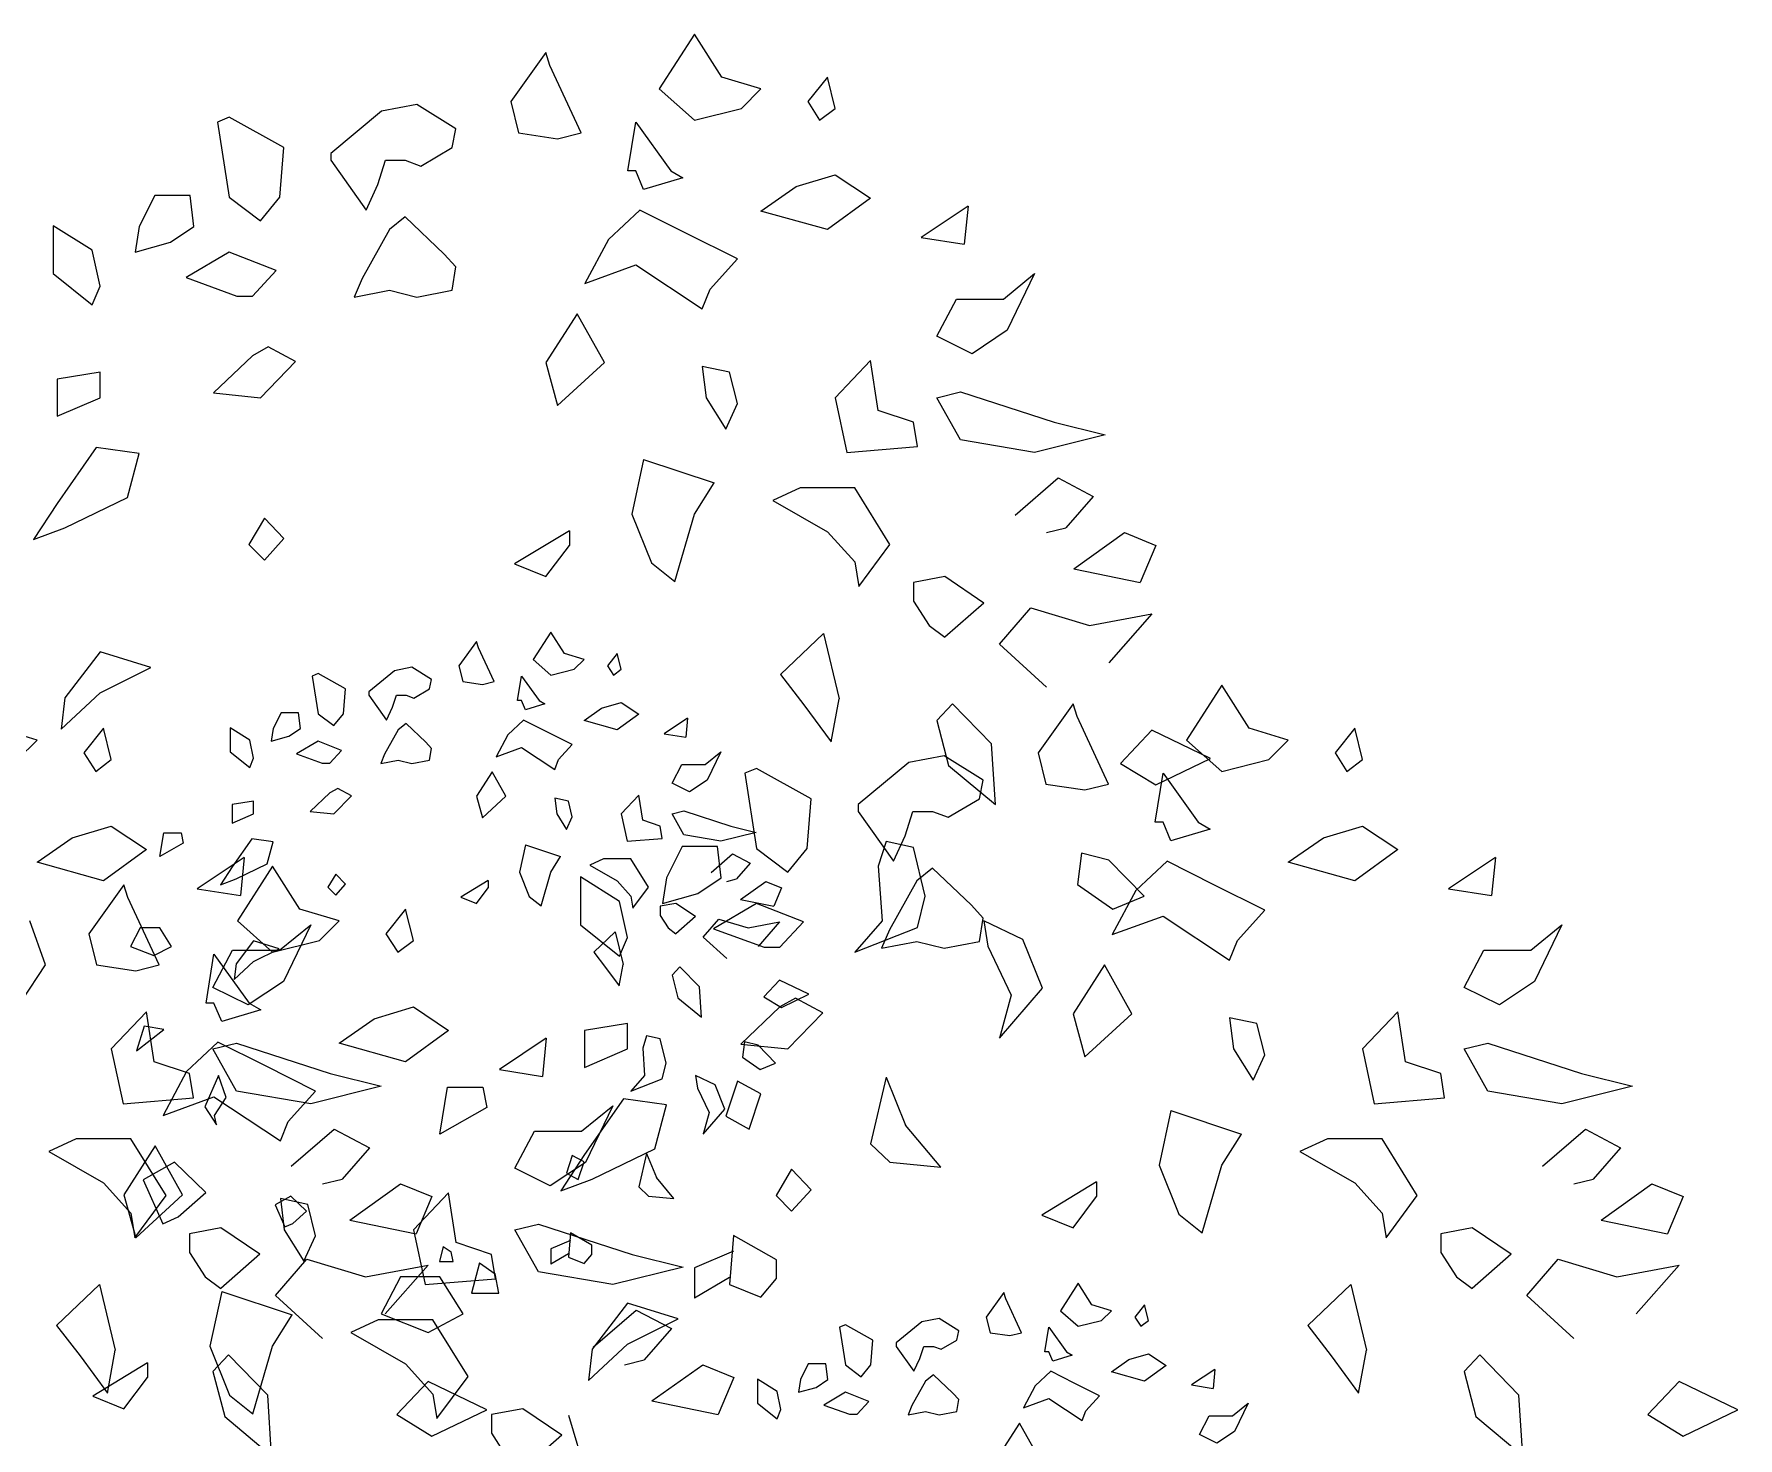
# Model space of a CAD drawing. Extents: x 325727 to 327590, y 63665 to 64664.
# Drawn here: x 326909 to 327590, y 64090 to 64651 of the extents above; entities that cross this region are included whole.
import ezdxf

# ---------------------------------------------------------------- set-up
doc = ezdxf.new("R2010")
doc.units = 0
doc.header["$MEASUREMENT"] = 0
doc.layers.get('0').update_dxf_attribs({"linetype": 'CONTINUOUS'})

msp = doc.modelspace()

# ---------------------------------------------------------------- linework, layer by layer
at = {"color": 7, "linetype": 'CONTINUOUS'}
for p, q in [((327173.22, 64650.92), (327159.16, 64629.05)), ((327184.16, 64633.73), (327173.22, 64650.92)), ((327113.84, 64643.5), (327099.78, 64623.97)), ((327115.41, 64638.42), (327113.84, 64643.5)), ((327127.91, 64611.47), (327115.41, 64638.42)), ((327159.16, 64629.05), (327173.22, 64616.55)), ((327199.78, 64629.05), (327184.16, 64633.73)), ((327191.97, 64621.23), (327199.78, 64629.05)), ((327226.34, 64633.73), (327218.53, 64623.97)), ((327229.47, 64621.23), (327226.34, 64633.73)), ((327062.28, 64622.8), (327048.22, 64620.06)), ((327077.91, 64613.03), (327062.28, 64622.8)), ((327099.78, 64623.97), (327102.91, 64611.47)), ((327173.22, 64616.55), (327191.97, 64621.23)), ((327218.53, 64623.97), (327223.22, 64616.55)), ((327223.22, 64616.55), (327229.47, 64621.23)), ((326987.28, 64617.72), (326982.59, 64615.77)), ((326982.59, 64615.77), (326987.28, 64585.69)), ((327009.16, 64605.61), (326987.28, 64617.72)), ((327048.22, 64620.06), (327027.91, 64603.27)), ((327146.66, 64596.23), (327149.78, 64615.77)), ((327149.78, 64615.77), (327163.84, 64596.23)), ((327076.34, 64605.61), (327077.91, 64613.03)), ((327102.91, 64611.47), (327118.53, 64609.12)), ((327118.53, 64609.12), (327127.91, 64611.47)), ((327007.59, 64585.69), (327009.16, 64605.61)), ((327027.91, 64603.27), (327027.91, 64600.53)), ((327027.91, 64600.53), (327041.97, 64580.61)), ((327046.66, 64590.77), (327049.78, 64600.53)), ((327049.78, 64600.53), (327057.59, 64600.53)), ((327057.59, 64600.53), (327063.84, 64598.19)), ((327063.84, 64598.19), (327076.34, 64605.61)), ((327149.78, 64596.23), (327146.66, 64596.23)), ((327152.91, 64588.81), (327149.78, 64596.23)), ((327168.53, 64593.5), (327152.91, 64588.81)), ((327163.84, 64596.23), (327168.53, 64593.5)), ((327213.84, 64589.98), (327229.47, 64594.67)), ((327229.47, 64594.67), (327243.53, 64585.3)), ((326957.59, 64586.47), (326951.34, 64573.97)), ((326971.66, 64586.47), (326957.59, 64586.47)), ((326973.22, 64573.97), (326971.66, 64586.47)), ((327041.97, 64580.61), (327046.66, 64590.77)), ((327199.78, 64580.22), (327213.84, 64589.98)), ((326987.28, 64585.69), (326999.78, 64576.31)), ((326999.78, 64576.31), (327007.59, 64585.69)), ((327151.34, 64580.61), (327138.84, 64568.89)), ((327170.09, 64571.23), (327151.34, 64580.61)), ((327226.34, 64572.8), (327199.78, 64580.22)), ((327243.53, 64585.3), (327226.34, 64572.8)), ((327282.59, 64582.17), (327263.84, 64569.67)), ((327282.59, 64582.17), (327281.03, 64566.94)), ((326932.59, 64564.59), (326916.97, 64574.36)), ((326916.97, 64574.36), (326916.97, 64555.22)), ((326951.34, 64573.97), (326949.78, 64563.81)), ((326963.84, 64567.72), (326973.22, 64573.97)), ((327051.34, 64572.8), (327040.41, 64553.27)), ((327057.59, 64577.88), (327051.34, 64572.8)), ((327073.22, 64563.03), (327057.59, 64577.88)), ((326949.78, 64563.81), (326963.84, 64567.72)), ((327138.84, 64568.89), (327129.47, 64551.31)), ((327190.41, 64561.08), (327170.09, 64571.23)), ((327263.84, 64569.67), (327281.03, 64566.94)), ((326935.72, 64550.14), (326932.59, 64564.59)), ((326987.28, 64563.81), (326970.09, 64553.66)), ((327006.03, 64556.39), (326987.28, 64563.81)), ((327077.91, 64557.95), (327073.22, 64563.03)), ((327179.47, 64548.97), (327190.41, 64561.08)), ((326916.97, 64555.22), (326932.59, 64542.72)), ((326970.09, 64553.66), (326990.41, 64546.23)), ((326996.66, 64546.23), (327006.03, 64556.39)), ((327040.41, 64553.27), (327037.28, 64545.84)), ((327076.34, 64548.58), (327077.91, 64557.95)), ((327129.47, 64551.31), (327149.78, 64558.73)), ((327149.78, 64558.73), (327176.34, 64541.16)), ((327296.66, 64545.06), (327309.16, 64555.22)), ((327309.16, 64555.22), (327298.22, 64532.56)), ((326932.59, 64542.72), (326935.72, 64550.14)), ((326990.41, 64546.23), (326996.66, 64546.23)), ((327037.28, 64545.84), (327051.34, 64548.58)), ((327051.34, 64548.58), (327062.28, 64545.84)), ((327062.28, 64545.84), (327076.34, 64548.58)), ((327176.34, 64541.16), (327179.47, 64548.97)), ((327126.34, 64539.2), (327113.84, 64519.67)), ((327137.28, 64519.67), (327126.34, 64539.2)), ((327270.09, 64530.22), (327277.91, 64545.06)), ((327277.91, 64545.06), (327296.66, 64545.06)), ((327298.22, 64532.56), (327284.16, 64523.19)), ((327002.91, 64525.92), (326996.66, 64522.41)), ((327013.84, 64520.06), (327002.91, 64525.92)), ((327284.16, 64523.19), (327270.09, 64530.22)), ((326996.66, 64522.41), (326981.03, 64507.56)), ((326999.78, 64505.61), (327013.84, 64520.06)), ((327113.84, 64519.67), (327118.53, 64502.48)), ((327118.53, 64502.48), (327137.28, 64519.67)), ((327243.53, 64520.45), (327229.47, 64505.61)), ((327246.66, 64500.53), (327243.53, 64520.45)), ((326935.72, 64515.77), (326918.53, 64513.03)), ((326918.53, 64513.03), (326918.53, 64498.19)), ((326935.72, 64505.61), (326935.72, 64515.77)), ((327187.28, 64515.77), (327176.34, 64518.11)), ((327176.34, 64518.11), (327177.91, 64505.61)), ((327190.41, 64503.27), (327187.28, 64515.77)), ((326918.53, 64498.19), (326935.72, 64505.61)), ((326981.03, 64507.56), (326999.78, 64505.61)), ((327177.91, 64505.61), (327185.72, 64493.11)), ((327229.47, 64505.61), (327234.16, 64483.73)), ((327270.09, 64505.61), (327279.47, 64507.95)), ((327279.47, 64488.81), (327270.09, 64505.61)), ((327279.47, 64507.95), (327316.97, 64495.84)), ((327185.72, 64493.11), (327190.41, 64503.27)), ((327260.72, 64495.84), (327246.66, 64500.53)), ((327262.28, 64486.08), (327260.72, 64495.84)), ((327316.97, 64495.84), (327337.28, 64490.77)), ((326934.16, 64485.69), (326918.53, 64463.42)), ((326951.34, 64483.34), (326934.16, 64485.69)), ((327234.16, 64483.73), (327262.28, 64486.08)), ((327309.16, 64483.73), (327279.47, 64488.81)), ((327337.28, 64490.77), (327309.16, 64483.73)), ((326946.66, 64465.77), (326951.34, 64483.34)), ((327152.91, 64481), (327148.22, 64459.12)), ((327152.91, 64481), (327181.03, 64471.62)), ((327173.22, 64459.12), (327181.03, 64471.62)), ((327301.34, 64458.73), (327318.53, 64473.58)), ((327318.53, 64473.58), (327332.59, 64466.16)), ((326921.66, 64453.66), (326946.66, 64465.77)), ((327215.41, 64469.67), (327204.47, 64464.59)), ((327204.47, 64464.59), (327226.34, 64452.09)), ((327237.28, 64469.67), (327215.41, 64469.67)), ((327251.34, 64447.02), (327237.28, 64469.67)), ((327332.59, 64466.16), (327321.66, 64453.66)), ((326918.53, 64463.42), (326909.16, 64448.97)), ((327001.34, 64457.56), (326995.09, 64447.02)), ((327009.16, 64449.36), (327001.34, 64457.56)), ((327148.22, 64459.12), (327156.03, 64439.59)), ((327165.41, 64432.17), (327173.22, 64459.12)), ((326909.16, 64448.97), (326921.66, 64453.66)), ((327123.22, 64452.48), (327101.34, 64439.2)), ((327123.22, 64452.48), (327123.22, 64446.62)), ((327226.34, 64452.09), (327237.28, 64439.98)), ((327313.84, 64451.7), (327321.66, 64453.66)), ((327324.78, 64437.25), (327345.09, 64451.7)), ((327345.09, 64451.7), (327357.59, 64446.62)), ((326995.09, 64447.02), (327001.34, 64440.77)), ((327001.34, 64440.77), (327009.16, 64449.36)), ((327113.84, 64434.12), (327123.22, 64446.62)), ((327238.84, 64430.22), (327251.34, 64447.02)), ((327357.59, 64446.62), (327351.34, 64431.78)), ((327101.34, 64439.2), (327113.84, 64434.12)), ((327156.03, 64439.59), (327165.41, 64432.17)), ((327237.28, 64439.98), (327238.84, 64430.22)), ((327324.78, 64437.25), (327351.34, 64431.78)), ((327273.22, 64434.12), (327260.72, 64431.78)), ((327260.72, 64431.78), (327260.72, 64424.36)), ((327288.84, 64423.58), (327273.22, 64434.12)), ((327260.72, 64424.36), (327266.97, 64414.59)), ((327288.84, 64423.58), (327273.22, 64409.91)), ((327295.09, 64407.17), (327307.59, 64421.62)), ((327307.59, 64421.62), (327331.03, 64414.59)), ((327331.03, 64414.59), (327356.03, 64419.28)), ((327356.03, 64419.28), (327338.84, 64399.75)), ((327115.81, 64411.98), (327108.78, 64401.05)), ((327121.28, 64403.39), (327115.81, 64411.98)), ((327224.78, 64411.47), (327207.59, 64395.06)), ((327224.78, 64411.47), (327231.03, 64385.3)), ((327266.97, 64414.59), (327273.22, 64409.91)), ((326935.72, 64404.05), (326921.66, 64385.69)), ((326956.03, 64397.8), (326935.72, 64404.05)), ((327086.12, 64408.27), (327079.09, 64398.5)), ((327086.91, 64405.73), (327086.12, 64408.27)), ((327093.16, 64392.25), (327086.91, 64405.73)), ((327129.09, 64401.05), (327121.28, 64403.39)), ((327142.38, 64403.39), (327138.47, 64398.5)), ((327143.94, 64397.14), (327142.38, 64403.39)), ((327313.84, 64389.98), (327295.09, 64407.17)), ((326935.72, 64387.64), (326956.03, 64397.8)), ((327053.31, 64396.55), (327043.16, 64388.16)), ((327060.34, 64397.92), (327053.31, 64396.55)), ((327068.16, 64393.03), (327060.34, 64397.92)), ((327079.09, 64398.5), (327080.66, 64392.25)), ((327108.78, 64401.05), (327115.81, 64394.8)), ((327115.81, 64394.8), (327125.19, 64397.14)), ((327125.19, 64397.14), (327129.09, 64401.05)), ((327138.47, 64398.5), (327140.81, 64394.8)), ((327140.81, 64394.8), (327143.94, 64397.14)), ((327022.84, 64395.38), (327020.5, 64394.41)), ((327020.5, 64394.41), (327022.84, 64379.36)), ((327033.78, 64389.33), (327022.84, 64395.38)), ((327033, 64379.36), (327033.78, 64389.33)), ((327061.12, 64385.61), (327067.38, 64389.33)), ((327067.38, 64389.33), (327068.16, 64393.03)), ((327080.66, 64392.25), (327088.47, 64391.08)), ((327088.47, 64391.08), (327093.16, 64392.25)), ((327102.53, 64384.64), (327104.09, 64394.41)), ((327104.09, 64394.41), (327111.12, 64384.64)), ((327207.59, 64395.06), (327216.97, 64382.95)), ((327383.94, 64390.7), (327369.88, 64368.83)), ((327394.88, 64373.52), (327383.94, 64390.7)), ((326920.09, 64373.19), (326935.72, 64387.64)), ((326921.66, 64385.69), (326920.09, 64373.19)), ((327043.16, 64388.16), (327043.16, 64386.78)), ((327043.16, 64386.78), (327050.19, 64376.83)), ((327052.53, 64381.91), (327054.09, 64386.78)), ((327054.09, 64386.78), (327058, 64386.78)), ((327058, 64386.78), (327061.12, 64385.61)), ((327104.09, 64384.64), (327102.53, 64384.64)), ((327105.66, 64380.92), (327104.09, 64384.64)), ((327113.47, 64383.27), (327105.66, 64380.92)), ((327111.12, 64384.64), (327113.47, 64383.27)), ((327136.12, 64381.52), (327143.94, 64383.86)), ((327143.94, 64383.86), (327150.97, 64379.17)), ((327216.97, 64382.95), (327227.91, 64368.11)), ((327227.91, 64368.11), (327231.03, 64385.3)), ((327276.34, 64383.34), (327270.09, 64376.7)), ((327291.97, 64367.33), (327276.34, 64383.34)), ((327324.56, 64383.28), (327310.5, 64363.75)), ((327326.12, 64378.2), (327324.56, 64383.28)), ((327008, 64379.75), (327004.88, 64373.5)), ((327015.03, 64379.75), (327008, 64379.75)), ((327015.81, 64373.5), (327015.03, 64379.75)), ((327022.84, 64379.36), (327029.09, 64374.67)), ((327029.09, 64374.67), (327033, 64379.36)), ((327050.19, 64376.83), (327052.53, 64381.91)), ((327058, 64375.45), (327054.88, 64372.92)), ((327065.81, 64368.03), (327058, 64375.45)), ((327104.88, 64376.83), (327098.62, 64370.97)), ((327114.25, 64372.14), (327104.88, 64376.83)), ((327129.09, 64376.62), (327136.12, 64381.52)), ((327142.38, 64372.92), (327129.09, 64376.62)), ((327150.97, 64379.17), (327142.38, 64372.92)), ((327170.5, 64377.61), (327161.12, 64371.36)), ((327170.5, 64377.61), (327169.72, 64369.98)), ((327270.09, 64376.7), (327274.78, 64358.73)), ((327338.62, 64351.25), (327326.12, 64378.2)), ((326910.5, 64368.83), (326894.88, 64373.52)), ((326902.69, 64361.02), (326910.5, 64368.83)), ((326937.06, 64373.52), (326929.25, 64363.75)), ((326940.19, 64361.02), (326937.06, 64373.52)), ((326995.5, 64368.81), (326987.69, 64373.7)), ((326987.69, 64373.7), (326987.69, 64364.12)), ((326997.06, 64361.59), (326995.5, 64368.81)), ((327004.88, 64373.5), (327004.09, 64368.42)), ((327004.09, 64368.42), (327011.12, 64370.38)), ((327011.12, 64370.38), (327015.81, 64373.5)), ((327054.88, 64372.92), (327049.41, 64363.16)), ((327098.62, 64370.97), (327093.94, 64362.17)), ((327124.41, 64367.06), (327114.25, 64372.14)), ((327161.12, 64371.36), (327169.72, 64369.98)), ((327356.03, 64372.8), (327343.53, 64359.52)), ((327379.47, 64361.47), (327356.03, 64372.8)), ((327369.88, 64368.83), (327383.94, 64356.33)), ((327410.5, 64368.83), (327394.88, 64373.52)), ((327402.69, 64361.02), (327410.5, 64368.83)), ((327437.06, 64373.52), (327429.25, 64363.75)), ((327440.19, 64361.02), (327437.06, 64373.52)), ((326929.25, 64363.75), (326933.94, 64356.33)), ((326987.69, 64364.12), (326995.5, 64357.88)), ((327022.84, 64368.42), (327014.25, 64363.34)), ((327014.25, 64363.34), (327024.41, 64359.64)), ((327032.22, 64364.72), (327022.84, 64368.42)), ((327027.53, 64359.64), (327032.22, 64364.72)), ((327049.41, 64363.16), (327047.84, 64359.44)), ((327068.16, 64365.5), (327065.81, 64368.03)), ((327067.38, 64360.81), (327068.16, 64365.5)), ((327093.94, 64362.17), (327104.09, 64365.89)), ((327104.09, 64365.89), (327117.38, 64357.09)), ((327118.94, 64361), (327124.41, 64367.06)), ((327177.53, 64359.05), (327183.78, 64364.12)), ((327183.78, 64364.12), (327178.31, 64352.8)), ((327273, 64362.58), (327258.94, 64359.84)), ((327288.62, 64352.81), (327273, 64362.58)), ((327293.53, 64343.11), (327291.97, 64367.33)), ((327310.5, 64363.75), (327313.62, 64351.25)), ((327429.25, 64363.75), (327433.94, 64356.33)), ((326933.94, 64356.33), (326940.19, 64361.02)), ((326995.5, 64357.88), (326997.06, 64361.59)), ((327024.41, 64359.64), (327027.53, 64359.64)), ((327047.84, 64359.44), (327054.88, 64360.81)), ((327054.88, 64360.81), (327060.34, 64359.44)), ((327060.34, 64359.44), (327067.38, 64360.81)), ((327092.38, 64356.12), (327086.12, 64346.36)), ((327097.84, 64346.36), (327092.38, 64356.12)), ((327117.38, 64357.09), (327118.94, 64361)), ((327164.25, 64351.62), (327168.16, 64359.05)), ((327168.16, 64359.05), (327177.53, 64359.05)), ((327198, 64357.5), (327193.31, 64355.55)), ((327193.31, 64355.55), (327198, 64325.47)), ((327219.88, 64345.39), (327198, 64357.5)), ((327258.94, 64359.84), (327238.62, 64343.05)), ((327274.78, 64358.73), (327293.53, 64343.11)), ((327343.53, 64359.52), (327357.59, 64350.92)), ((327357.38, 64336.02), (327360.5, 64355.55)), ((327357.59, 64350.92), (327379.47, 64361.47)), ((327360.5, 64355.55), (327374.56, 64336.02)), ((327383.94, 64356.33), (327402.69, 64361.02)), ((327433.94, 64356.33), (327440.19, 64361.02)), ((327030.66, 64349.48), (327027.53, 64347.72)), ((327036.12, 64346.55), (327030.66, 64349.48)), ((327171.28, 64348.11), (327164.25, 64351.62)), ((327178.31, 64352.8), (327171.28, 64348.11)), ((327287.06, 64345.39), (327288.62, 64352.81)), ((327313.62, 64351.25), (327329.25, 64348.91)), ((327329.25, 64348.91), (327338.62, 64351.25)), ((326997.06, 64344.41), (326988.47, 64343.03)), ((326988.47, 64343.03), (326988.47, 64335.61)), ((326997.06, 64339.33), (326997.06, 64344.41)), ((327027.53, 64347.72), (327019.72, 64340.3)), ((327029.09, 64339.33), (327036.12, 64346.55)), ((327086.12, 64346.36), (327088.47, 64337.77)), ((327088.47, 64337.77), (327097.84, 64346.36)), ((327122.84, 64344.41), (327117.38, 64345.58)), ((327117.38, 64345.58), (327118.16, 64339.33)), ((327124.41, 64338.16), (327122.84, 64344.41)), ((327150.97, 64346.75), (327143.94, 64339.33)), ((327152.53, 64336.78), (327150.97, 64346.75)), ((327218.31, 64325.47), (327219.88, 64345.39)), ((327238.62, 64343.05), (327238.62, 64340.31)), ((327274.56, 64337.97), (327287.06, 64345.39)), ((326924.56, 64329.77), (326940.19, 64334.45)), ((326940.19, 64334.45), (326954.25, 64325.08)), ((326988.47, 64335.61), (326997.06, 64339.33)), ((327019.72, 64340.3), (327029.09, 64339.33)), ((327118.16, 64339.33), (327122.06, 64333.08)), ((327122.06, 64333.08), (327124.41, 64338.16)), ((327143.94, 64339.33), (327146.28, 64328.39)), ((327159.56, 64334.44), (327152.53, 64336.78)), ((327160.34, 64329.56), (327159.56, 64334.44)), ((327164.25, 64339.33), (327168.94, 64340.5)), ((327168.94, 64330.92), (327164.25, 64339.33)), ((327168.94, 64340.5), (327187.69, 64334.44)), ((327187.69, 64334.44), (327197.84, 64331.91)), ((327238.62, 64340.31), (327252.69, 64320.39)), ((327257.38, 64330.55), (327260.5, 64340.31)), ((327260.5, 64340.31), (327268.31, 64340.31)), ((327268.31, 64340.31), (327274.56, 64337.97)), ((327360.5, 64336.02), (327357.38, 64336.02)), ((327363.62, 64328.59), (327360.5, 64336.02)), ((327374.56, 64336.02), (327379.25, 64333.28)), ((327424.56, 64329.77), (327440.19, 64334.45)), ((327440.19, 64334.45), (327454.25, 64325.08)), ((326910.5, 64320), (326924.56, 64329.77)), ((326959.56, 64322.33), (326961.12, 64331.7)), ((326968.94, 64327.61), (326959.56, 64322.33)), ((326961.12, 64331.7), (326968.16, 64331.7)), ((326968.16, 64331.7), (326968.94, 64327.61)), ((326996.28, 64329.36), (326988.47, 64318.23)), ((327004.88, 64328.19), (326996.28, 64329.36)), ((327002.53, 64319.41), (327004.88, 64328.19)), ((327146.28, 64328.39), (327160.34, 64329.56)), ((327183.78, 64328.39), (327168.94, 64330.92)), ((327197.84, 64331.91), (327183.78, 64328.39)), ((327249.78, 64328.27), (327246.66, 64318.5)), ((327260.72, 64325.92), (327249.78, 64328.27)), ((327252.69, 64320.39), (327257.38, 64330.55)), ((327379.25, 64333.28), (327363.62, 64328.59)), ((327410.5, 64320), (327424.56, 64329.77)), ((326954.25, 64325.08), (326937.06, 64312.58)), ((326993.31, 64321.95), (326974.56, 64309.45)), ((326993.31, 64321.95), (326991.75, 64306.72)), ((327105.66, 64327.02), (327103.31, 64316.08)), ((327105.66, 64327.02), (327119.72, 64322.33)), ((327115.81, 64316.08), (327119.72, 64322.33)), ((327136.91, 64321.36), (327131.44, 64318.81)), ((327147.84, 64321.36), (327136.91, 64321.36)), ((327154.88, 64310.03), (327147.84, 64321.36)), ((327168.31, 64326.25), (327162.06, 64313.75)), ((327182.38, 64326.25), (327168.31, 64326.25)), ((327179.88, 64315.89), (327188.47, 64323.31)), ((327183.94, 64313.75), (327182.38, 64326.25)), ((327188.47, 64323.31), (327195.5, 64319.59)), ((327198, 64325.47), (327210.5, 64316.09)), ((327210.5, 64316.09), (327218.31, 64325.47)), ((327265.41, 64306.39), (327260.72, 64325.92)), ((327327.91, 64323.58), (327326.34, 64311.08)), ((327338.84, 64320.84), (327327.91, 64323.58)), ((327352.91, 64306.39), (327338.84, 64320.84)), ((327454.25, 64325.08), (327437.06, 64312.58)), ((327493.31, 64321.95), (327474.56, 64309.45)), ((327493.31, 64321.95), (327491.75, 64306.72)), ((326937.06, 64312.58), (326910.5, 64320)), ((326988.47, 64318.23), (326983.78, 64311)), ((326990.03, 64313.34), (327002.53, 64319.41)), ((327004.62, 64318.42), (326990.56, 64296.55)), ((327015.56, 64301.23), (327004.62, 64318.42)), ((327029.88, 64315.3), (327026.75, 64310.03)), ((327033.78, 64311.2), (327029.88, 64315.3)), ((327103.31, 64316.08), (327107.22, 64306.31)), ((327111.91, 64302.61), (327115.81, 64316.08)), ((327143.31, 64304.38), (327127.69, 64314.14)), ((327127.69, 64314.14), (327127.69, 64295)), ((327131.44, 64318.81), (327142.38, 64312.56)), ((327195.5, 64319.59), (327190.03, 64313.34)), ((327246.66, 64318.5), (327248.22, 64296.62)), ((327268.31, 64317.66), (327262.06, 64312.58)), ((327283.94, 64302.81), (327268.31, 64317.66)), ((327362.06, 64320.39), (327349.56, 64308.67)), ((327380.81, 64311.02), (327362.06, 64320.39)), ((327437.06, 64312.58), (327410.5, 64320)), ((326945.25, 64311), (326931.19, 64291.47)), ((326946.81, 64305.92), (326945.25, 64311)), ((326974.56, 64309.45), (326991.75, 64306.72)), ((326983.78, 64311), (326990.03, 64313.34)), ((327026.75, 64310.03), (327029.88, 64306.91)), ((327029.88, 64306.91), (327033.78, 64311.2)), ((327090.81, 64312.77), (327079.88, 64306.12)), ((327086.12, 64303.58), (327090.81, 64309.83)), ((327090.81, 64312.77), (327090.81, 64309.83)), ((327142.38, 64312.56), (327147.84, 64306.52)), ((327148.62, 64301.62), (327154.88, 64310.03)), ((327162.06, 64313.75), (327160.5, 64303.59)), ((327160.5, 64303.59), (327174.56, 64307.5)), ((327174.56, 64307.5), (327183.94, 64313.75)), ((327186.12, 64312.38), (327190.03, 64313.34)), ((327191.59, 64305.14), (327201.75, 64312.38)), ((327201.75, 64312.38), (327208, 64309.83)), ((327208, 64309.83), (327204.88, 64302.41)), ((327262.06, 64312.58), (327251.12, 64293.05)), ((327326.34, 64311.08), (327340.41, 64301.31)), ((327349.56, 64308.67), (327340.19, 64291.09)), ((327401.12, 64300.86), (327380.81, 64311.02)), ((327474.56, 64309.45), (327491.75, 64306.72)), ((326959.31, 64278.97), (326946.81, 64305.92)), ((327031.19, 64296.55), (327015.56, 64301.23)), ((327057.75, 64301.23), (327049.94, 64291.47)), ((327060.88, 64288.73), (327057.75, 64301.23)), ((327079.88, 64306.12), (327086.12, 64303.58)), ((327107.22, 64306.31), (327111.91, 64302.61)), ((327146.44, 64289.92), (327143.31, 64304.38)), ((327147.84, 64306.52), (327148.62, 64301.62)), ((327165.81, 64303.58), (327159.56, 64302.41)), ((327159.56, 64302.41), (327159.56, 64298.7)), ((327173.62, 64298.31), (327165.81, 64303.58)), ((327198, 64303.59), (327180.81, 64293.44)), ((327191.59, 64305.14), (327204.88, 64302.41)), ((327216.75, 64296.17), (327198, 64303.59)), ((327262.28, 64293.89), (327265.41, 64306.39)), ((327288.62, 64297.73), (327283.94, 64302.81)), ((327340.41, 64301.31), (327352.91, 64306.39)), ((327390.19, 64288.75), (327401.12, 64300.86)), ((326913.84, 64279.05), (326907.59, 64296.62)), ((326951.75, 64293.81), (326947.84, 64286.39)), ((326959.56, 64293.81), (326951.75, 64293.81)), ((326964.25, 64286.39), (326959.56, 64293.81)), ((326990.56, 64296.55), (327004.62, 64284.05)), ((327007.38, 64284.84), (327019.88, 64295)), ((327019.88, 64295), (327008.94, 64272.34)), ((327023.38, 64288.73), (327031.19, 64296.55)), ((327127.69, 64295), (327143.31, 64282.5)), ((327159.56, 64298.7), (327162.69, 64293.81)), ((327162.69, 64293.81), (327165.81, 64291.47)), ((327173.62, 64298.31), (327165.81, 64291.47)), ((327176.75, 64290.11), (327183, 64297.33)), ((327183, 64297.33), (327194.72, 64293.81)), ((327194.72, 64293.81), (327207.22, 64296.16)), ((327207.22, 64296.16), (327198.62, 64286.39)), ((327207.38, 64286.02), (327216.75, 64296.17)), ((327248.22, 64296.62), (327237.28, 64284.12)), ((327237.28, 64284.12), (327262.28, 64293.89)), ((327287.06, 64288.36), (327288.62, 64297.73)), ((327288.84, 64296.62), (327290.41, 64286.47)), ((327304.47, 64289.2), (327288.84, 64296.62)), ((327340.19, 64291.09), (327360.5, 64298.52)), ((327360.5, 64298.52), (327387.06, 64280.94)), ((327507.38, 64284.84), (327519.88, 64295)), ((327519.88, 64295), (327508.94, 64272.34)), ((326931.19, 64291.47), (326934.31, 64278.97)), ((326997.06, 64288.55), (326990.03, 64279.36)), ((327007.22, 64285.42), (326997.06, 64288.55)), ((327004.62, 64284.05), (327023.38, 64288.73)), ((327049.94, 64291.47), (327054.62, 64284.05)), ((327054.62, 64284.05), (327060.88, 64288.73)), ((327141.59, 64292.25), (327133, 64284.05)), ((327141.59, 64292.25), (327144.72, 64279.17)), ((327143.31, 64282.5), (327146.44, 64289.92)), ((327186.12, 64281.52), (327176.75, 64290.11)), ((327180.81, 64293.44), (327201.12, 64286.02)), ((327251.12, 64293.05), (327248, 64285.62)), ((327248, 64285.62), (327262.06, 64288.36)), ((327262.06, 64288.36), (327273, 64285.62)), ((327273, 64285.62), (327287.06, 64288.36)), ((327312.28, 64269.67), (327304.47, 64289.2)), ((327387.06, 64280.94), (327390.19, 64288.75)), ((326947.84, 64286.39), (326957.22, 64282.69)), ((326957.22, 64282.69), (326964.25, 64286.39)), ((326978.06, 64263.73), (326981.19, 64283.27)), ((326980.81, 64270), (326988.62, 64284.84)), ((326981.19, 64283.27), (326995.25, 64263.73)), ((326988.62, 64284.84), (327007.38, 64284.84)), ((326989.25, 64273.11), (326997.06, 64280.34)), ((326997.06, 64280.34), (327007.22, 64285.42)), ((327133, 64284.05), (327137.69, 64278)), ((327201.12, 64286.02), (327207.38, 64286.02)), ((327290.41, 64286.47), (327299.78, 64266.94)), ((327290.41, 64286.47), (327299.78, 64266.94)), ((327480.81, 64270), (327488.62, 64284.84)), ((327488.62, 64284.84), (327507.38, 64284.84)), ((326904.47, 64264.59), (326913.84, 64279.05)), ((326934.31, 64278.97), (326949.94, 64276.62)), ((326949.94, 64276.62), (326959.31, 64278.97)), ((326990.03, 64279.36), (326989.25, 64273.11)), ((327137.69, 64278), (327143.16, 64270.58)), ((327143.16, 64270.58), (327144.72, 64279.17)), ((327167.38, 64278.19), (327164.25, 64274.88)), ((327164.25, 64274.88), (327166.59, 64265.89)), ((327175.19, 64270.19), (327167.38, 64278.19)), ((327337.06, 64278.98), (327324.56, 64259.45)), ((327348, 64259.45), (327337.06, 64278.98)), ((326994.88, 64262.97), (326980.81, 64270)), ((327008.94, 64272.34), (326994.88, 64262.97)), ((327175.97, 64258.08), (327175.19, 64270.19)), ((327207.22, 64272.92), (327200.97, 64266.28)), ((327218.94, 64267.25), (327207.22, 64272.92)), ((327208, 64261.98), (327218.94, 64267.25)), ((327295.09, 64249.75), (327312.28, 64269.67)), ((327299.78, 64266.94), (327295.09, 64249.75)), ((327494.88, 64262.97), (327480.81, 64270)), ((327508.94, 64272.34), (327494.88, 64262.97)), ((326954.25, 64260.23), (326940.19, 64245.39)), ((326957.38, 64240.31), (326954.25, 64260.23)), ((326981.19, 64263.73), (326978.06, 64263.73)), ((326984.31, 64256.31), (326981.19, 64263.73)), ((326999.94, 64261), (326984.31, 64256.31)), ((326995.25, 64263.73), (326999.94, 64261)), ((327045.25, 64257.48), (327060.88, 64262.17)), ((327060.88, 64262.17), (327074.94, 64252.8)), ((327166.59, 64265.89), (327175.97, 64258.08)), ((327207.38, 64262.19), (327191.75, 64247.34)), ((327200.97, 64266.28), (327208, 64261.98)), ((327213.62, 64265.7), (327207.38, 64262.19)), ((327210.5, 64245.39), (327224.56, 64259.84)), ((327224.56, 64259.84), (327213.62, 64265.7)), ((327454.25, 64260.23), (327440.19, 64245.39)), ((327457.38, 64240.31), (327454.25, 64260.23)), ((326953.31, 64254.56), (326950.19, 64244.59)), ((326950.19, 64244.59), (326961.12, 64253.19)), ((326961.12, 64253.19), (326953.31, 64254.56)), ((327031.19, 64247.72), (327045.25, 64257.48)), ((327074.94, 64252.8), (327057.75, 64240.3)), ((327146.44, 64255.55), (327129.25, 64252.81)), ((327129.25, 64252.81), (327129.25, 64237.97)), ((327146.44, 64245.39), (327146.44, 64255.55)), ((327324.56, 64259.45), (327329.25, 64242.27)), ((327329.25, 64242.27), (327348, 64259.45)), ((327398, 64255.55), (327387.06, 64257.89)), ((327387.06, 64257.89), (327388.62, 64245.39)), ((327401.12, 64243.05), (327398, 64255.55)), ((326982.75, 64248.11), (326970.25, 64236.39)), ((326980.81, 64245.39), (326990.19, 64247.73)), ((327001.5, 64238.73), (326982.75, 64248.11)), ((326990.19, 64247.73), (327027.69, 64235.62)), ((327057.75, 64240.3), (327031.19, 64247.72)), ((327114, 64249.67), (327095.25, 64237.17)), ((327114, 64249.67), (327112.44, 64234.44)), ((327154.09, 64250.66), (327152.53, 64245.77)), ((327159.56, 64249.48), (327154.09, 64250.66)), ((327161.91, 64239.72), (327159.56, 64249.48)), ((327191.75, 64247.34), (327210.5, 64245.39)), ((327193.16, 64248.31), (327192.38, 64242.06)), ((327198.62, 64246.94), (327193.16, 64248.31)), ((327205.66, 64239.72), (327198.62, 64246.94)), ((327480.81, 64245.39), (327490.19, 64247.73)), ((327490.19, 64247.73), (327527.69, 64235.62)), ((326940.19, 64245.39), (326944.88, 64223.52)), ((326971.44, 64235.62), (326957.38, 64240.31)), ((326990.19, 64228.59), (326980.81, 64245.39)), ((327129.25, 64237.97), (327146.44, 64245.39)), ((327152.53, 64245.77), (327153.31, 64234.83)), ((327160.34, 64233.47), (327161.91, 64239.72)), ((327192.38, 64242.06), (327199.41, 64237.17)), ((327199.41, 64237.17), (327205.66, 64239.72)), ((327388.62, 64245.39), (327396.44, 64232.89)), ((327396.44, 64232.89), (327401.12, 64243.05)), ((327440.19, 64245.39), (327444.88, 64223.52)), ((327471.44, 64235.62), (327457.38, 64240.31)), ((327490.19, 64228.59), (327480.81, 64245.39)), ((326970.25, 64236.39), (326960.88, 64218.81)), ((326973, 64225.86), (326971.44, 64235.62)), ((326983, 64234.83), (326977.53, 64222.33)), ((326986.12, 64226.05), (326983, 64234.83)), ((327021.81, 64228.58), (327001.5, 64238.73)), ((327027.69, 64235.62), (327048, 64230.55)), ((327095.25, 64237.17), (327112.44, 64234.44)), ((327153.31, 64234.83), (327147.84, 64228.58)), ((327147.84, 64228.58), (327160.34, 64233.47)), ((327173.62, 64234.83), (327174.41, 64229.75)), ((327181.44, 64231.12), (327173.62, 64234.83)), ((327190.41, 64232.56), (327185.72, 64218.5)), ((327199.78, 64227.48), (327190.41, 64232.56)), ((327249.78, 64234.12), (327243.53, 64207.56)), ((327249.78, 64234.12), (327257.59, 64214.98)), ((327473, 64225.86), (327471.44, 64235.62)), ((327527.69, 64235.62), (327548, 64230.55)), ((326944.88, 64223.52), (326973, 64225.86)), ((326960.88, 64218.81), (326981.19, 64226.23)), ((326981.19, 64226.23), (327007.75, 64208.66)), ((326981.44, 64218.81), (326986.12, 64226.05)), ((327019.88, 64223.52), (326990.19, 64228.59)), ((327010.88, 64216.47), (327021.81, 64228.58)), ((327048, 64230.55), (327019.88, 64223.52)), ((327071.44, 64211.41), (327074.56, 64230.16)), ((327074.56, 64230.16), (327088.62, 64230.16)), ((327088.62, 64230.16), (327090.19, 64221.95)), ((327144.88, 64225.47), (327129.25, 64203.2)), ((327162.06, 64223.12), (327144.88, 64225.47)), ((327174.41, 64229.75), (327179.09, 64219.98)), ((327174.41, 64229.75), (327179.09, 64219.98)), ((327185.34, 64221.36), (327181.44, 64231.12)), ((327195.09, 64213.42), (327199.78, 64227.48)), ((327444.88, 64223.52), (327473, 64225.86)), ((327519.88, 64223.52), (327490.19, 64228.59)), ((327548, 64230.55), (327519.88, 64223.52)), ((326977.53, 64222.33), (326982.22, 64215.11)), ((326982.22, 64215.11), (326981.44, 64218.81)), ((327090.19, 64221.95), (327071.44, 64211.41)), ((327128.06, 64212.56), (327140.56, 64222.72)), ((327140.56, 64222.72), (327129.62, 64200.06)), ((327157.38, 64205.55), (327162.06, 64223.12)), ((327176.75, 64211.39), (327185.34, 64221.36)), ((327179.09, 64219.98), (327176.75, 64211.39)), ((327363.62, 64220.78), (327358.94, 64198.91)), ((327363.62, 64220.78), (327391.75, 64211.41)), ((327007.75, 64208.66), (327010.88, 64216.47)), ((327012.06, 64198.52), (327029.25, 64213.36)), ((327029.25, 64213.36), (327043.31, 64205.94)), ((327101.5, 64197.72), (327109.31, 64212.56)), ((327109.31, 64212.56), (327128.06, 64212.56)), ((327185.72, 64218.5), (327195.09, 64213.42)), ((327271.66, 64198.19), (327257.59, 64214.98)), ((327512.06, 64198.52), (327529.25, 64213.36)), ((327529.25, 64213.36), (327543.31, 64205.94)), ((326926.12, 64209.45), (326915.19, 64204.38)), ((326948, 64209.45), (326926.12, 64209.45)), ((326957.75, 64206.7), (326945.25, 64187.17)), ((326962.06, 64186.8), (326948, 64209.45)), ((326968.69, 64187.17), (326957.75, 64206.7)), ((327043.31, 64205.94), (327032.38, 64193.44)), ((327132.38, 64193.44), (327157.38, 64205.55)), ((327243.53, 64207.56), (327251.34, 64200.14)), ((327383.94, 64198.91), (327391.75, 64211.41)), ((327426.12, 64209.45), (327415.19, 64204.38)), ((327448, 64209.45), (327426.12, 64209.45)), ((327462.06, 64186.8), (327448, 64209.45)), ((327543.31, 64205.94), (327532.38, 64193.44)), ((326915.19, 64204.38), (326937.06, 64191.88)), ((326965.41, 64200.14), (326952.91, 64193.11)), ((326977.91, 64188.03), (326965.41, 64200.14)), ((327129.62, 64200.06), (327115.56, 64190.69)), ((327129.25, 64203.2), (327119.88, 64188.75)), ((327124.41, 64202.8), (327122.06, 64195.77)), ((327129.09, 64200.27), (327124.41, 64202.8)), ((327126.75, 64193.23), (327129.09, 64200.27)), ((327154.09, 64203.58), (327150.97, 64190.3)), ((327154.09, 64203.58), (327158, 64194.02)), ((327251.34, 64200.14), (327271.66, 64198.19)), ((327358.94, 64198.91), (327366.75, 64179.38)), ((327376.12, 64171.95), (327383.94, 64198.91)), ((327415.19, 64204.38), (327437.06, 64191.88)), ((326937.06, 64191.88), (326948, 64179.77)), ((326952.91, 64193.11), (326960.72, 64175.53)), ((327024.56, 64191.48), (327032.38, 64193.44)), ((327035.5, 64177.03), (327055.81, 64191.48)), ((327055.81, 64191.48), (327068.31, 64186.41)), ((327115.56, 64190.69), (327101.5, 64197.72)), ((327119.88, 64188.75), (327132.38, 64193.44)), ((327122.06, 64195.77), (327126.75, 64193.23)), ((327165.03, 64185.61), (327158, 64194.02)), ((327212.06, 64197.34), (327205.81, 64186.8)), ((327219.88, 64189.14), (327212.06, 64197.34)), ((327333.94, 64192.27), (327312.06, 64178.98)), ((327333.94, 64192.27), (327333.94, 64186.41)), ((327437.06, 64191.88), (327448, 64179.77)), ((327524.56, 64191.48), (327532.38, 64193.44)), ((327535.5, 64177.03), (327555.81, 64191.48)), ((327555.81, 64191.48), (327568.31, 64186.41)), ((326945.25, 64187.17), (326949.94, 64169.98)), ((326949.56, 64170), (326962.06, 64186.8)), ((326949.94, 64169.98), (326968.69, 64187.17)), ((326966.97, 64178.27), (326977.91, 64188.03)), ((327011.91, 64186.59), (327005.66, 64183.08)), ((327018.69, 64183.27), (327007.75, 64185.61)), ((327007.75, 64185.61), (327009.31, 64173.11)), ((327018.16, 64180.53), (327011.91, 64186.59)), ((327074.94, 64187.95), (327060.88, 64173.11)), ((327068.31, 64186.41), (327062.06, 64171.56)), ((327078.06, 64168.03), (327074.94, 64187.95)), ((327150.97, 64190.3), (327154.88, 64186.59)), ((327154.88, 64186.59), (327165.03, 64185.61)), ((327205.81, 64186.8), (327212.06, 64180.55)), ((327212.06, 64180.55), (327219.88, 64189.14)), ((327324.56, 64173.91), (327333.94, 64186.41)), ((327449.56, 64170), (327462.06, 64186.8)), ((327568.31, 64186.41), (327562.06, 64171.56)), ((326948, 64179.77), (326949.56, 64170)), ((326960.72, 64175.53), (326966.97, 64178.27)), ((327005.66, 64183.08), (327009.56, 64174.28)), ((327012.69, 64175.66), (327018.16, 64180.53)), ((327021.81, 64170.77), (327018.69, 64183.27)), ((327312.06, 64178.98), (327324.56, 64173.91)), ((327366.75, 64179.38), (327376.12, 64171.95)), ((327448, 64179.77), (327449.56, 64170)), ((326983.94, 64173.91), (326971.44, 64171.56)), ((326971.44, 64171.56), (326971.44, 64164.14)), ((326999.56, 64163.36), (326983.94, 64173.91)), ((327009.31, 64173.11), (327017.12, 64160.61)), ((327009.56, 64174.28), (327012.69, 64175.66)), ((327035.5, 64177.03), (327062.06, 64171.56)), ((327060.88, 64173.11), (327065.56, 64151.23)), ((327101.5, 64173.11), (327110.88, 64175.45)), ((327110.88, 64156.31), (327101.5, 64173.11)), ((327110.88, 64175.45), (327148.38, 64163.34)), ((327123.62, 64171.94), (327122.84, 64162.17)), ((327132.22, 64167.06), (327123.62, 64171.94)), ((327483.94, 64173.91), (327471.44, 64171.56)), ((327471.44, 64171.56), (327471.44, 64164.14)), ((327499.56, 64163.36), (327483.94, 64173.91)), ((327535.5, 64177.03), (327562.06, 64171.56)), ((327017.12, 64160.61), (327021.81, 64170.77)), ((327072.84, 64166.47), (327071.28, 64160.42)), ((327072.84, 64166.47), (327075.97, 64164.33)), ((327076.75, 64160.42), (327075.97, 64164.33)), ((327092.12, 64163.34), (327078.06, 64168.03)), ((327123.62, 64168.81), (327115.81, 64165.5)), ((327115.81, 64165.5), (327115.81, 64159.44)), ((327132.22, 64163.34), (327132.22, 64167.06)), ((327188.84, 64164.59), (327173.22, 64157.95)), ((327188.84, 64170.84), (327187.28, 64151.31)), ((327206.03, 64161.08), (327188.84, 64170.84)), ((326971.44, 64164.14), (326977.69, 64154.38)), ((326999.56, 64163.36), (326983.94, 64149.69)), ((327005.81, 64146.95), (327018.31, 64161.41)), ((327018.31, 64161.41), (327041.75, 64154.38)), ((327041.75, 64154.38), (327066.75, 64159.06)), ((327066.75, 64159.06), (327049.56, 64139.53)), ((327071.28, 64160.42), (327076.75, 64160.42)), ((327087.28, 64159.91), (327084.16, 64147.8)), ((327087.28, 64159.91), (327093.53, 64155.61)), ((327093.69, 64153.58), (327092.12, 64163.34)), ((327122.84, 64163.55), (327115.81, 64159.44)), ((327122.84, 64162.17), (327129.09, 64159.64)), ((327129.09, 64159.64), (327132.22, 64163.34)), ((327168.69, 64158.27), (327140.56, 64151.23)), ((327148.38, 64163.34), (327168.69, 64158.27)), ((327173.22, 64157.95), (327173.22, 64145.84)), ((327206.03, 64153.66), (327206.03, 64161.08)), ((327471.44, 64164.14), (327477.69, 64154.38)), ((327499.56, 64163.36), (327483.94, 64149.69)), ((327505.81, 64146.95), (327518.31, 64161.41)), ((327518.31, 64161.41), (327541.75, 64154.38)), ((327541.75, 64154.38), (327566.75, 64159.06)), ((327566.75, 64159.06), (327549.56, 64139.53)), ((326935.5, 64151.25), (326918.31, 64134.84)), ((326935.5, 64151.25), (326941.75, 64125.08)), ((326977.69, 64154.38), (326983.94, 64149.69)), ((327055.81, 64154.38), (327048, 64139.53)), ((327071.44, 64154.38), (327055.81, 64154.38)), ((327065.56, 64151.23), (327093.69, 64153.58)), ((327080.81, 64139.53), (327071.44, 64154.38)), ((327095.09, 64147.8), (327093.53, 64155.61)), ((327140.56, 64151.23), (327110.88, 64156.31)), ((327187.28, 64154.05), (327173.22, 64145.84)), ((327187.28, 64151.31), (327199.78, 64146.23)), ((327199.78, 64146.23), (327206.03, 64153.66)), ((327326.53, 64151.77), (327319.5, 64140.83)), ((327332, 64143.17), (327326.53, 64151.77)), ((327435.5, 64151.25), (327418.31, 64134.84)), ((327435.5, 64151.25), (327441.75, 64125.08)), ((327477.69, 64154.38), (327483.94, 64149.69)), ((326984.31, 64148.5), (326979.62, 64126.62)), ((326984.31, 64148.5), (327012.44, 64139.12)), ((327024.56, 64129.77), (327005.81, 64146.95)), ((327084.16, 64147.8), (327095.09, 64147.8)), ((327146.44, 64143.83), (327132.38, 64125.47)), ((327166.75, 64137.58), (327146.44, 64143.83)), ((327296.84, 64148.05), (327289.81, 64138.28)), ((327297.62, 64145.52), (327296.84, 64148.05)), ((327303.88, 64132.03), (327297.62, 64145.52)), ((327524.56, 64129.77), (327505.81, 64146.95)), ((327004.62, 64126.62), (327012.44, 64139.12)), ((327046.81, 64137.17), (327035.88, 64132.09)), ((327068.69, 64137.17), (327046.81, 64137.17)), ((327048, 64139.53), (327066.75, 64132.11)), ((327066.75, 64132.11), (327080.81, 64139.53)), ((327082.75, 64114.52), (327068.69, 64137.17)), ((327132.75, 64126.23), (327149.94, 64141.08)), ((327146.44, 64127.42), (327166.75, 64137.58)), ((327149.94, 64141.08), (327164, 64133.66)), ((327271.06, 64137.7), (327264.03, 64136.33)), ((327278.88, 64132.81), (327271.06, 64137.7)), ((327289.81, 64138.28), (327291.38, 64132.03)), ((327319.5, 64140.83), (327326.53, 64134.58)), ((327339.81, 64140.83), (327332, 64143.17)), ((327335.91, 64136.92), (327339.81, 64140.83)), ((327353.09, 64143.17), (327349.19, 64138.28)), ((327349.19, 64138.28), (327351.53, 64134.58)), ((327354.66, 64136.92), (327353.09, 64143.17)), ((326918.31, 64134.84), (326927.69, 64122.73)), ((327035.88, 64132.09), (327057.75, 64119.59)), ((327164, 64133.66), (327153.06, 64121.16)), ((327233.56, 64135.16), (327231.22, 64134.19)), ((327231.22, 64134.19), (327233.56, 64119.14)), ((327244.5, 64129.11), (327233.56, 64135.16)), ((327264.03, 64136.33), (327253.88, 64127.94)), ((327278.09, 64129.11), (327278.88, 64132.81)), ((327291.38, 64132.03), (327299.19, 64130.86)), ((327299.19, 64130.86), (327303.88, 64132.03)), ((327313.25, 64124.42), (327314.81, 64134.19)), ((327314.81, 64134.19), (327321.84, 64124.42)), ((327326.53, 64134.58), (327335.91, 64136.92)), ((327351.53, 64134.58), (327354.66, 64136.92)), ((327418.31, 64134.84), (327427.69, 64122.73)), ((326938.62, 64107.89), (326941.75, 64125.08)), ((326979.62, 64126.62), (326987.44, 64107.09)), ((326996.81, 64099.67), (327004.62, 64126.62)), ((327130.81, 64112.97), (327146.44, 64127.42)), ((327132.38, 64125.47), (327130.81, 64112.97)), ((327243.72, 64119.14), (327244.5, 64129.11)), ((327253.88, 64127.94), (327253.88, 64126.56)), ((327253.88, 64126.56), (327260.91, 64116.61)), ((327263.25, 64121.69), (327264.81, 64126.56)), ((327264.81, 64126.56), (327268.72, 64126.56)), ((327268.72, 64126.56), (327271.84, 64125.39)), ((327271.84, 64125.39), (327278.09, 64129.11)), ((327314.81, 64124.42), (327313.25, 64124.42)), ((327316.38, 64120.7), (327314.81, 64124.42)), ((327321.84, 64124.42), (327324.19, 64123.05)), ((327346.84, 64121.3), (327354.66, 64123.64)), ((327354.66, 64123.64), (327361.69, 64118.95)), ((327438.62, 64107.89), (327441.75, 64125.08)), ((326927.69, 64122.73), (326938.62, 64107.89)), ((326954.62, 64119.98), (326932.75, 64106.7)), ((326954.62, 64119.98), (326954.62, 64114.12)), ((326987.06, 64123.12), (326980.81, 64116.48)), ((327002.69, 64107.11), (326987.06, 64123.12)), ((327057.75, 64119.59), (327068.69, 64107.48)), ((327145.25, 64119.2), (327153.06, 64121.16)), ((327156.19, 64104.75), (327176.5, 64119.2)), ((327176.5, 64119.2), (327189, 64114.12)), ((327218.72, 64119.53), (327215.59, 64113.28)), ((327225.75, 64119.53), (327218.72, 64119.53)), ((327226.53, 64113.28), (327225.75, 64119.53)), ((327233.56, 64119.14), (327239.81, 64114.45)), ((327239.81, 64114.45), (327243.72, 64119.14)), ((327260.91, 64116.61), (327263.25, 64121.69)), ((327315.59, 64116.61), (327309.34, 64110.75)), ((327324.97, 64111.92), (327315.59, 64116.61)), ((327324.19, 64123.05), (327316.38, 64120.7)), ((327339.81, 64116.41), (327346.84, 64121.3)), ((327361.69, 64118.95), (327353.09, 64112.7)), ((327381.22, 64117.39), (327371.84, 64111.14)), ((327381.22, 64117.39), (327380.44, 64109.77)), ((327427.69, 64122.73), (327438.62, 64107.89)), ((327487.06, 64123.12), (327480.81, 64116.48)), ((327502.69, 64107.11), (327487.06, 64123.12)), ((326945.25, 64101.62), (326954.62, 64114.12)), ((326980.81, 64116.48), (326985.5, 64098.52)), ((327066.75, 64112.58), (327054.25, 64099.3)), ((327090.19, 64101.25), (327066.75, 64112.58)), ((327070.25, 64097.72), (327082.75, 64114.52)), ((327189, 64114.12), (327182.75, 64099.28)), ((327206.22, 64108.59), (327198.41, 64113.48)), ((327198.41, 64113.48), (327198.41, 64103.91)), ((327215.59, 64113.28), (327214.81, 64108.2)), ((327214.81, 64108.2), (327221.84, 64110.16)), ((327221.84, 64110.16), (327226.53, 64113.28)), ((327265.59, 64112.7), (327260.12, 64102.94)), ((327268.72, 64115.23), (327265.59, 64112.7)), ((327276.53, 64107.81), (327268.72, 64115.23)), ((327309.34, 64110.75), (327304.66, 64101.95)), ((327335.12, 64106.84), (327324.97, 64111.92)), ((327353.09, 64112.7), (327339.81, 64116.41)), ((327371.84, 64111.14), (327380.44, 64109.77)), ((327480.81, 64116.48), (327485.5, 64098.52)), ((327566.75, 64112.58), (327554.25, 64099.3)), ((327590.19, 64101.25), (327566.75, 64112.58)), ((326932.75, 64106.7), (326945.25, 64101.62)), ((326987.44, 64107.09), (326996.81, 64099.67)), ((327004.25, 64082.89), (327002.69, 64107.11)), ((327068.69, 64107.48), (327070.25, 64097.72)), ((327156.19, 64104.75), (327182.75, 64099.28)), ((327198.41, 64103.91), (327206.22, 64097.66)), ((327207.78, 64101.38), (327206.22, 64108.59)), ((327233.56, 64108.2), (327224.97, 64103.12)), ((327224.97, 64103.12), (327235.12, 64099.42)), ((327242.94, 64104.5), (327233.56, 64108.2)), ((327238.25, 64099.42), (327242.94, 64104.5)), ((327260.12, 64102.94), (327258.56, 64099.22)), ((327278.88, 64105.28), (327276.53, 64107.81)), ((327278.09, 64100.59), (327278.88, 64105.28)), ((327304.66, 64101.95), (327314.81, 64105.67)), ((327314.81, 64105.67), (327328.09, 64096.88)), ((327329.66, 64100.78), (327335.12, 64106.84)), ((327388.25, 64098.83), (327394.5, 64103.91)), ((327394.5, 64103.91), (327389.03, 64092.58)), ((327504.25, 64082.89), (327502.69, 64107.11)), ((326985.5, 64098.52), (327004.25, 64082.89)), ((327054.25, 64099.3), (327068.31, 64090.7)), ((327068.31, 64090.7), (327090.19, 64101.25)), ((327104.62, 64101.62), (327092.12, 64099.28)), ((327092.12, 64099.28), (327092.12, 64091.86)), ((327120.25, 64091.08), (327104.62, 64101.62)), ((327133.25, 64064.78), (327123.06, 64098.89)), ((327206.22, 64097.66), (327207.78, 64101.38)), ((327235.12, 64099.42), (327238.25, 64099.42)), ((327258.56, 64099.22), (327265.59, 64100.59)), ((327265.59, 64100.59), (327271.06, 64099.22)), ((327271.06, 64099.22), (327278.09, 64100.59)), ((327328.09, 64096.88), (327329.66, 64100.78)), ((327374.97, 64091.41), (327378.88, 64098.83)), ((327378.88, 64098.83), (327388.25, 64098.83)), ((327485.5, 64098.52), (327504.25, 64082.89)), ((327554.25, 64099.3), (327568.31, 64090.7)), ((327568.31, 64090.7), (327590.19, 64101.25)), ((327092.12, 64091.86), (327098.38, 64082.09)), ((327120.25, 64091.08), (327104.62, 64077.41)), ((327303.09, 64095.91), (327296.84, 64086.14)), ((327308.56, 64086.14), (327303.09, 64095.91)), ((327382, 64087.89), (327374.97, 64091.41)), ((327389.03, 64092.58), (327382, 64087.89))]:
    msp.add_line(p, q, dxfattribs=at)

doc.saveas('drawing.dxf')
